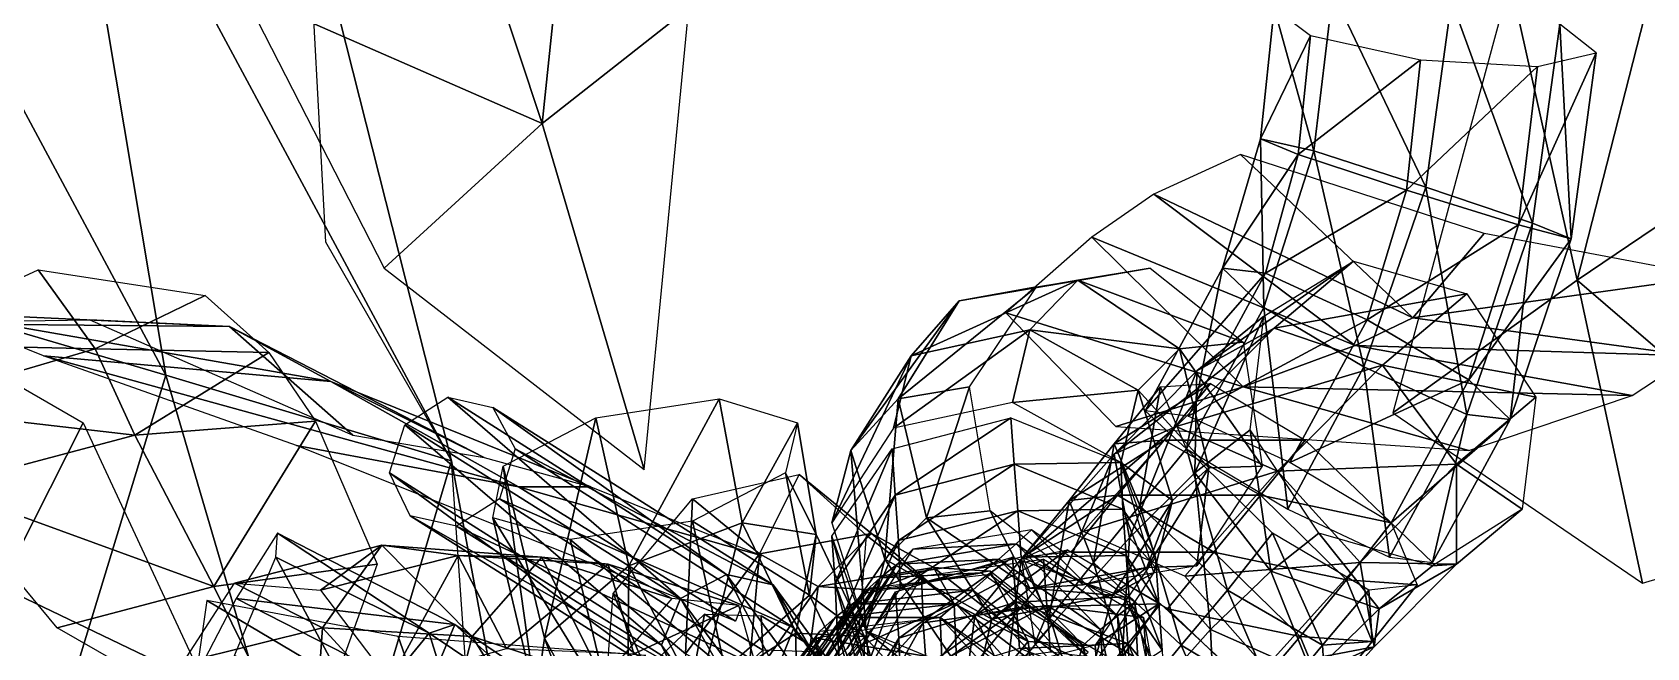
# Model space of a CAD drawing. Extents: x -6.8 to 6.8, y -29 to 29.
# Drawn here: x -2.159 to 0.186, y 26.819 to 27.712 of the extents above; entities that cross this region are included whole.
import ezdxf

# ---------------------------------------------------------------- set-up
doc = ezdxf.new("R2010")
doc.units = 0

msp = doc.modelspace()

# ---------------------------------------------------------------- linework, layer by layer
at = {"layer": 'flower_stems1', "color": 3}
for points in [[(-0.29742, 27.53979, -9.89996), (-0.26995, 27.76983, -9.85491), (-0.35491, 27.74731, -9.69494)], [(-0.13494, 27.4873, -9.95996), (-0.26995, 27.76983, -9.85491), (-0.29742, 27.53979, -9.89996)], [(-0.13494, 27.4873, -9.95996), (-0.09747, 27.75732, -9.90991), (-0.26995, 27.76983, -9.85491)], [(-0.29742, 27.53979, -9.89996), (-0.35491, 27.74731, -9.69494), (-0.37493, 27.55731, -9.73742)], [(-0.37493, 27.55731, -9.73742), (-0.35491, 27.74731, -9.69494), (-0.30242, 27.70733, -9.52746)], [(0.02008, 27.43481, -9.88244), (-0.09747, 27.75732, -9.90991), (-0.13494, 27.4873, -9.95996)], [(0.02008, 27.43481, -9.88244), (0.06005, 27.72381, -9.82995), (-0.09747, 27.75732, -9.90991)], [(0.07659, 27.41229, -9.71246), (0.06005, 27.72381, -9.82995), (0.02008, 27.43481, -9.88244)], [(0.07659, 27.41229, -9.71246), (0.11254, 27.68231, -9.66241), (0.06005, 27.72381, -9.82995)], [(-0.37493, 27.55731, -9.73742), (-0.30242, 27.70733, -9.52746), (-0.31994, 27.53479, -9.56719)], [(-0.31994, 27.53479, -9.56719), (-0.30242, 27.70733, -9.52746), (-0.14245, 27.6723, -9.44744)], [(-0.31994, 27.53479, -9.56719), (-0.14245, 27.6723, -9.44744), (-0.16271, 27.48309, -9.48742)], [(-0.16271, 27.48309, -9.48742), (-0.14245, 27.6723, -9.44744), (0.02752, 27.66229, -9.50244)], [(0.00006, 27.43231, -9.54943), (0.02752, 27.66229, -9.50244), (0.11254, 27.68231, -9.66241)], [(0.00006, 27.43231, -9.54943), (0.11254, 27.68231, -9.66241), (0.07659, 27.41229, -9.71246)], [(-0.16271, 27.48309, -9.48742), (0.02752, 27.66229, -9.50244), (0.00006, 27.43231, -9.54943)], [(-0.42993, 27.36981, -9.74743), (-0.37493, 27.55731, -9.73742), (-0.31994, 27.53479, -9.56719)], [(-0.36993, 27.31231, -9.90747), (-0.37493, 27.55731, -9.73742), (-0.42993, 27.36981, -9.74743)], [(-0.36993, 27.31231, -9.90747), (-0.29742, 27.53979, -9.89996), (-0.37493, 27.55731, -9.73742)], [(-0.42993, 27.36981, -9.74743), (-0.31994, 27.53479, -9.56719), (-0.36743, 27.3623, -9.57745)], [(-0.22497, 27.22631, -9.96496), (-0.29742, 27.53979, -9.89996), (-0.36993, 27.31231, -9.90747)], [(-0.36743, 27.3623, -9.57745), (-0.31994, 27.53479, -9.56719), (-0.16271, 27.48309, -9.48742)], [(-0.22497, 27.22631, -9.96496), (-0.13494, 27.4873, -9.95996), (-0.29742, 27.53979, -9.89996)], [(-0.36743, 27.3623, -9.57745), (-0.16271, 27.48309, -9.48742), (-0.21997, 27.29479, -9.49743)], [(-0.07495, 27.15728, -9.88745), (-0.13494, 27.4873, -9.95996), (-0.22497, 27.22631, -9.96496)], [(-0.21997, 27.29479, -9.49743), (-0.16271, 27.48309, -9.48742), (0.00006, 27.43231, -9.54943)], [(-0.07495, 27.15728, -9.88745), (0.02008, 27.43481, -9.88244), (-0.13494, 27.4873, -9.95996)], [(-0.01245, 27.14984, -9.71746), (0.02008, 27.43481, -9.88244), (-0.07495, 27.15728, -9.88745)], [(-0.01245, 27.14984, -9.71746), (0.07659, 27.41229, -9.71246), (0.02008, 27.43481, -9.88244)], [(-0.21997, 27.29479, -9.49743), (0.00006, 27.43231, -9.54943), (-0.07244, 27.20733, -9.55694)], [(-0.07244, 27.20733, -9.55694), (0.00006, 27.43231, -9.54943), (0.07659, 27.41229, -9.71246)], [(-0.07244, 27.20733, -9.55694), (0.07659, 27.41229, -9.71246), (-0.01245, 27.14984, -9.71746)], [(-0.81243, 27.32232, -10.45245), (-0.53497, 27.36981, -10.65246), (-0.63995, 27.35229, -10.39746)], [(-0.81243, 27.32232, -10.45245), (-0.69995, 27.34234, -10.72491), (-0.53497, 27.36981, -10.65246)], [(-0.63995, 27.35229, -10.39746), (-0.53497, 27.36981, -10.65246), (-0.39996, 27.26232, -10.59991)], [(-0.54241, 27.16229, -9.71496), (-0.42993, 27.36981, -9.74743), (-0.36743, 27.3623, -9.57745)], [(-0.48242, 27.10729, -9.87744), (-0.42993, 27.36981, -9.74743), (-0.54241, 27.16229, -9.71496)], [(-0.48242, 27.10729, -9.87744), (-0.36993, 27.31231, -9.90747), (-0.42993, 27.36981, -9.74743)], [(-0.46746, 27.22033, -9.92492), (-0.23992, 27.37982, -10.03247), (-0.35491, 27.28228, -9.79968)], [(-0.46746, 27.22033, -9.92492), (-0.36993, 27.2998, -10.12744), (-0.23992, 27.37982, -10.03247)], [(-0.35491, 27.28228, -9.79968), (-0.23992, 27.37982, -10.03247), (-0.07495, 27.33233, -9.97241)], [(-0.90093, 27.1798, -10.51495), (-0.79742, 27.19732, -10.77246), (-0.69995, 27.34234, -10.72491)], [(-0.90093, 27.1798, -10.51495), (-0.69995, 27.34234, -10.72491), (-0.81243, 27.32232, -10.45245)], [(-0.88244, 27.2423, -10.17742), (-0.63995, 27.35229, -10.39746), (-0.70996, 27.27984, -10.13745)], [(-0.88244, 27.2423, -10.17742), (-0.81243, 27.32232, -10.45245), (-0.63995, 27.35229, -10.39746)], [(-0.70996, 27.27984, -10.13745), (-0.63995, 27.35229, -10.39746), (-0.49243, 27.25231, -10.38244)], [(-0.63995, 27.35229, -10.39746), (-0.39996, 27.26232, -10.59991), (-0.49243, 27.25231, -10.38244)], [(-0.54241, 27.16229, -9.71496), (-0.36743, 27.3623, -9.57745), (-0.47991, 27.15484, -9.5462)], [(-0.47991, 27.15484, -9.5462), (-0.36743, 27.3623, -9.57745), (-0.21997, 27.29479, -9.49743)], [(-0.96997, 27.10479, -10.25744), (-0.81243, 27.32232, -10.45245), (-0.88244, 27.2423, -10.17742)], [(-0.96997, 27.10479, -10.25744), (-0.90093, 27.1798, -10.51495), (-0.81243, 27.32232, -10.45245)], [(-0.35491, 27.28228, -9.79968), (-0.07495, 27.33233, -9.97241), (-0.19744, 27.22882, -9.72491)], [(-0.19744, 27.22882, -9.72491), (-0.07495, 27.33233, -9.97241), (0.02502, 27.18231, -9.98242)], [(-0.33496, 27.01983, -9.93493), (-0.36993, 27.31231, -9.90747), (-0.48242, 27.10729, -9.87744)], [(-0.47991, 27.15484, -9.5462), (-0.21997, 27.29479, -9.49743), (-0.33245, 27.08734, -9.46496)], [(-0.46997, 27.07232, -10.03247), (-0.36993, 27.2998, -10.12744), (-0.46746, 27.22033, -9.92492)], [(-0.46997, 27.07232, -10.03247), (-0.38995, 27.13482, -10.20245), (-0.36993, 27.2998, -10.12744)], [(-0.33496, 27.01983, -9.93493), (-0.22497, 27.22631, -9.96496), (-0.36993, 27.31231, -9.90747)], [(-0.33245, 27.08734, -9.46496), (-0.21997, 27.29479, -9.49743), (-0.07244, 27.20733, -9.55694)], [(-0.90795, 27.13732, -9.96746), (-0.70996, 27.27984, -10.13745), (-0.73492, 27.1748, -9.92742)], [(-0.90795, 27.13732, -9.96746), (-0.88244, 27.2423, -10.17742), (-0.70996, 27.27984, -10.13745)], [(-0.73492, 27.1748, -9.92742), (-0.70996, 27.27984, -10.13745), (-0.55242, 27.19232, -10.16241)], [(-0.70996, 27.27984, -10.13745), (-0.49243, 27.25231, -10.38244), (-0.55242, 27.19232, -10.16241)], [(-0.58746, 27.09979, -9.75994), (-0.35491, 27.28228, -9.79968), (-0.49743, 27.13983, -9.60742)], [(-0.58746, 27.09979, -9.75994), (-0.46746, 27.22033, -9.92492), (-0.35491, 27.28228, -9.79968)], [(-0.49743, 27.13983, -9.60742), (-0.35491, 27.28228, -9.79968), (-0.19744, 27.22882, -9.72491)], [(-0.55242, 27.19232, -10.16241), (-0.49243, 27.25231, -10.38244), (-0.44995, 27.07983, -10.41741)], [(-0.49243, 27.25231, -10.38244), (-0.39996, 27.26232, -10.59991), (-0.37243, 27.08233, -10.59741)], [(-0.49243, 27.25231, -10.38244), (-0.37243, 27.08233, -10.59741), (-0.44995, 27.07983, -10.41741)], [(-0.99743, 26.99981, -10.04766), (-0.88244, 27.2423, -10.17742), (-0.90795, 27.13732, -9.96746)], [(-0.99743, 26.99981, -10.04766), (-0.96997, 27.10479, -10.25744), (-0.88244, 27.2423, -10.17742)], [(-0.49743, 27.13983, -9.60742), (-0.19744, 27.22882, -9.72491), (-0.34997, 27.07482, -9.52496)], [(-0.34997, 27.07482, -9.52496), (-0.19744, 27.22882, -9.72491), (-0.08996, 27.08483, -9.74993)], [(-0.18743, 26.94982, -9.85491), (-0.22497, 27.22631, -9.96496), (-0.33496, 27.01983, -9.93493)], [(-0.18743, 26.94982, -9.85491), (-0.07495, 27.15728, -9.88745), (-0.22497, 27.22631, -9.96496)], [(-0.19744, 27.22882, -9.72491), (0.02502, 27.18231, -9.98242), (-0.08996, 27.08483, -9.74993)], [(-0.56494, 26.97808, -9.89245), (-0.46746, 27.22033, -9.92492), (-0.58746, 27.09979, -9.75994)], [(-0.58746, 27.1148, -9.69244), (-0.51995, 27.19732, -9.72491), (-0.44744, 27.20233, -9.55847)], [(-0.58746, 27.1148, -9.69244), (-0.44744, 27.20233, -9.55847), (-0.51495, 27.11981, -9.52496)], [(-0.56494, 26.97808, -9.89245), (-0.46997, 27.07232, -10.03247), (-0.46746, 27.22033, -9.92492)], [(-0.51495, 27.11981, -9.52496), (-0.44744, 27.20233, -9.55847), (-0.30993, 27.11981, -9.47491)], [(-0.33245, 27.08734, -9.46496), (-0.07244, 27.20733, -9.55694), (-0.18493, 26.99981, -9.52496)], [(-0.18493, 26.99981, -9.52496), (-0.07244, 27.20733, -9.55694), (-0.01245, 27.14984, -9.71746)], [(-1.29241, 26.93731, -9.37493), (-1.33996, 27.15234, -9.46496), (-1.16119, 27.1798, -9.49493)], [(-1.29241, 26.93731, -9.37493), (-1.16119, 27.1798, -9.49493), (-1.12744, 26.99981, -9.41992)], [(-1.12744, 26.99981, -9.41992), (-1.16119, 27.1798, -9.49493), (-1.04742, 27.14483, -9.63244)], [(-0.92047, 26.94732, -10.32995), (-0.90093, 27.1798, -10.51495), (-0.96997, 27.10479, -10.25744)], [(-0.92047, 26.94732, -10.32995), (-0.85992, 27.00732, -10.55194), (-0.90093, 27.1798, -10.51495)], [(-0.85992, 27.00732, -10.55194), (-0.79742, 27.19732, -10.77246), (-0.90093, 27.1798, -10.51495)], [(-0.85992, 27.00732, -10.55194), (-0.76745, 27.01733, -10.76995), (-0.79742, 27.19732, -10.77246)], [(-0.73492, 27.1748, -9.92742), (-0.55242, 27.19232, -10.16241), (-0.57745, 27.08734, -9.95245)], [(-0.54992, 27.02484, -9.84497), (-0.51995, 27.19732, -9.72491), (-0.58746, 27.1148, -9.69244)], [(-0.57745, 27.08734, -9.95245), (-0.55242, 27.19232, -10.16241), (-0.50244, 27.03228, -10.23492)], [(-0.55242, 27.19232, -10.16241), (-0.44995, 27.07983, -10.41741), (-0.50244, 27.03228, -10.23492)], [(-0.54992, 27.02484, -9.84497), (-0.48242, 27.10729, -9.87744), (-0.51995, 27.19732, -9.72491)], [(-0.08996, 27.08483, -9.74993), (0.02502, 27.18231, -9.98242), (0.00506, 27.01983, -10.05895)], [(-0.12493, 26.94232, -9.68493), (-0.07495, 27.15728, -9.88745), (-0.18743, 26.94982, -9.85491)], [(-0.12493, 26.94232, -9.68493), (-0.01245, 27.14984, -9.71746), (-0.07495, 27.15728, -9.88745)], [(-1.41467, 26.83233, -9.45495), (-1.47497, 27.08233, -9.56317), (-1.33996, 27.15234, -9.46496)], [(-1.41467, 26.83233, -9.45495), (-1.33996, 27.15234, -9.46496), (-1.29241, 26.93731, -9.37493)], [(-1.12744, 26.99981, -9.41992), (-1.04742, 27.14483, -9.63244), (-1.01995, 26.98309, -9.56518)], [(-1.01995, 26.98309, -9.56518), (-1.04742, 27.14483, -9.63244), (-1.06494, 27.07232, -9.79742)], [(-0.90521, 27.03979, -9.82995), (-0.90997, 27.10729, -9.91741), (-0.73742, 27.15234, -9.89245)], [(-0.90521, 27.03979, -9.82995), (-0.73742, 27.15234, -9.89245), (-0.73242, 27.08483, -9.80645)], [(-0.73242, 27.08483, -9.80645), (-0.73742, 27.15234, -9.89245), (-0.57745, 27.08734, -9.95245)], [(-0.72247, 26.94732, -9.63995), (-0.58746, 27.09979, -9.75994), (-0.49743, 27.13983, -9.60742)], [(-0.72247, 26.94732, -9.63995), (-0.49743, 27.13983, -9.60742), (-0.63244, 26.9873, -9.48742)], [(-0.63244, 26.9873, -9.48742), (-0.49743, 27.13983, -9.60742), (-0.34997, 27.07482, -9.52496)], [(-0.35992, 26.9298, -10.05792), (-0.38995, 27.13482, -10.20245), (-0.46997, 27.07232, -10.03247)], [(-0.35992, 26.9298, -10.05792), (-0.28997, 26.9848, -10.21246), (-0.38995, 27.13482, -10.20245)], [(-0.18493, 26.99981, -9.52496), (-0.01245, 27.14984, -9.71746), (-0.12493, 26.94232, -9.68493)], [(-0.99243, 26.91229, -9.92492), (-0.99743, 26.98028, -10.01245), (-0.90997, 27.10729, -9.91741)], [(-0.99243, 26.91229, -9.92492), (-0.90997, 27.10729, -9.91741), (-0.90521, 27.03979, -9.82995)], [(-0.6527, 27.03228, -9.65991), (-0.51495, 27.11981, -9.52496), (-0.58245, 27.03979, -9.49493)], [(-0.6527, 27.03228, -9.65991), (-0.58746, 27.1148, -9.69244), (-0.51495, 27.11981, -9.52496)], [(-0.61743, 26.94232, -9.81396), (-0.58746, 27.1148, -9.69244), (-0.6527, 27.03228, -9.65991)], [(-0.61743, 26.94232, -9.81396), (-0.54992, 27.02484, -9.84497), (-0.58746, 27.1148, -9.69244)], [(-0.58245, 27.03979, -9.49493), (-0.51495, 27.11981, -9.52496), (-0.37493, 27.03979, -9.44244)], [(-0.42297, 26.90234, -9.89495), (-0.48242, 27.10729, -9.87744), (-0.54992, 27.02484, -9.84497)], [(-0.51495, 27.11981, -9.52496), (-0.30993, 27.11981, -9.47491), (-0.37493, 27.03979, -9.44244)], [(-0.42297, 26.90234, -9.89495), (-0.35742, 26.9848, -9.92492), (-0.48242, 27.10729, -9.87744)], [(-0.37493, 27.03979, -9.44244), (-0.30993, 27.11981, -9.47491), (-0.18493, 26.99981, -9.52496)], [(-1.42742, 26.74481, -9.61242), (-1.48992, 27.00732, -9.72741), (-1.47497, 27.08233, -9.56317)], [(-1.42742, 26.74481, -9.61242), (-1.47497, 27.08233, -9.56317), (-1.41467, 26.83233, -9.45495)], [(-0.94744, 26.84234, -10.11993), (-0.96997, 27.10479, -10.25744), (-0.99743, 26.99981, -10.04766)], [(-0.94744, 26.84234, -10.11993), (-0.92047, 26.94732, -10.32995), (-0.96997, 27.10479, -10.25744)], [(-0.90069, 26.97406, -9.74243), (-0.90521, 27.03979, -9.82995), (-0.73242, 27.08483, -9.80645)], [(-0.90069, 26.97406, -9.74243), (-0.73242, 27.08483, -9.80645), (-0.72747, 27.01733, -9.71746)], [(-0.73242, 27.08483, -9.80645), (-0.57745, 27.08734, -9.95245), (-0.57495, 27.01983, -9.86492)], [(-0.72747, 27.01733, -9.71746), (-0.73242, 27.08483, -9.80645), (-0.57495, 27.01983, -9.86492)], [(-0.70245, 26.82482, -9.77246), (-0.58746, 27.09979, -9.75994), (-0.72247, 26.94732, -9.63995)], [(-0.70245, 26.82482, -9.77246), (-0.56494, 26.97808, -9.89245), (-0.58746, 27.09979, -9.75994)], [(-0.57495, 27.01983, -9.86492), (-0.57745, 27.08734, -9.95245), (-0.52746, 26.94982, -10.06018)], [(-0.57745, 27.08734, -9.95245), (-0.50244, 27.03228, -10.23492), (-0.52996, 26.9273, -10.02496)], [(-0.44995, 27.07983, -10.41741), (-0.37243, 27.08233, -10.59741), (-0.46746, 26.93731, -10.64495)], [(-0.34997, 27.07482, -9.52496), (-0.08996, 27.08483, -9.74993), (-0.22991, 26.94232, -9.56042)], [(-0.22991, 26.94232, -9.56042), (-0.08996, 27.08483, -9.74993), (-0.08996, 26.93981, -9.85742)], [(-0.08996, 27.08483, -9.74993), (0.00506, 27.01983, -10.05895), (-0.08996, 26.93981, -9.85742)], [(-1.02996, 26.89483, -9.72241), (-1.06494, 27.07232, -9.79742), (-1.19995, 27.00231, -9.89245)], [(-1.10247, 26.95483, -10.41741), (-1.19995, 27.03479, -10.54571), (-1.04492, 27.06982, -10.63494)], [(-1.10247, 26.95483, -10.41741), (-1.04492, 27.06982, -10.63494), (-0.93994, 26.98455, -10.49493)], [(-1.01995, 26.98309, -9.56518), (-1.06494, 27.07232, -9.79742), (-1.02996, 26.89483, -9.72241)], [(-0.93994, 26.98455, -10.49493), (-1.04492, 27.06982, -10.63494), (-0.94744, 26.98205, -10.75744)], [(-0.63244, 26.9873, -9.48742), (-0.34997, 27.07482, -9.52496), (-0.48492, 26.9223, -9.40496)], [(-0.44744, 26.84478, -9.92742), (-0.46997, 27.07232, -10.03247), (-0.56494, 26.97808, -9.89245)], [(-0.50244, 27.03228, -10.23492), (-0.44995, 27.07983, -10.41741), (-0.53997, 26.93481, -10.48242)], [(-0.44995, 27.07983, -10.41741), (-0.46746, 26.93731, -10.64495), (-0.53997, 26.93481, -10.48242)], [(-0.48492, 26.9223, -9.40496), (-0.34997, 27.07482, -9.52496), (-0.22991, 26.94232, -9.56042)], [(-0.44744, 26.84478, -9.92742), (-0.35992, 26.9298, -10.05792), (-0.46997, 27.07232, -10.03247)], [(-0.98992, 26.84478, -9.83746), (-0.99243, 26.91229, -9.92492), (-0.90521, 27.03979, -9.82995)], [(-0.98992, 26.84478, -9.83746), (-0.90521, 27.03979, -9.82995), (-0.90069, 26.97406, -9.74243)], [(-0.71997, 26.94982, -9.62744), (-0.58245, 27.03979, -9.49493), (-0.64996, 26.95733, -9.46246)], [(-0.71997, 26.94982, -9.62744), (-0.6527, 27.03228, -9.65991), (-0.58245, 27.03979, -9.49493)], [(-0.64996, 26.95733, -9.46246), (-0.58245, 27.03979, -9.49493), (-0.44244, 26.95733, -9.41241)], [(-0.58245, 27.03979, -9.49493), (-0.37493, 27.03979, -9.44244), (-0.44244, 26.95733, -9.41241)], [(-0.44244, 26.95733, -9.41241), (-0.37493, 27.03979, -9.44244), (-0.24993, 26.91729, -9.49243)], [(-0.37493, 27.03979, -9.44244), (-0.18493, 26.99981, -9.52496), (-0.24993, 26.91729, -9.49243)], [(-1.20996, 26.80981, -10.39746), (-1.31494, 26.89733, -10.53991), (-1.19995, 27.03479, -10.54571)], [(-1.20996, 26.80981, -10.39746), (-1.19995, 27.03479, -10.54571), (-1.10247, 26.95483, -10.41741)], [(-0.89746, 26.90484, -9.65496), (-0.90069, 26.97406, -9.74243), (-0.72747, 27.01733, -9.71746)], [(-0.89746, 26.90484, -9.65496), (-0.72747, 27.01733, -9.71746), (-0.72247, 26.94982, -9.62994)], [(-0.70996, 26.90484, -10.53741), (-0.76745, 27.01733, -10.76995), (-0.85992, 27.00732, -10.55194)], [(-0.70996, 26.90484, -10.53741), (-0.63244, 26.90979, -10.71746), (-0.76745, 27.01733, -10.76995)], [(-0.72747, 27.01733, -9.71746), (-0.57495, 27.01983, -9.86492), (-0.56994, 26.95233, -9.77746)], [(-0.72247, 26.94982, -9.62994), (-0.72747, 27.01733, -9.71746), (-0.56994, 26.95233, -9.77746)], [(-0.68243, 26.8598, -9.77996), (-0.6527, 27.03228, -9.65991), (-0.71997, 26.94982, -9.62744)], [(-0.68243, 26.8598, -9.77996), (-0.61743, 26.94232, -9.81396), (-0.6527, 27.03228, -9.65991)], [(-0.48992, 26.82232, -9.86242), (-0.54992, 27.02484, -9.84497), (-0.61743, 26.94232, -9.81396)], [(-0.52996, 26.9273, -10.02496), (-0.50244, 27.03228, -10.23492), (-0.58996, 26.89483, -10.31542)], [(-0.50244, 27.03228, -10.23492), (-0.53997, 26.93481, -10.48242), (-0.58996, 26.89483, -10.31542)], [(-0.56994, 26.95233, -9.77746), (-0.57495, 27.01983, -9.86492), (-0.52246, 26.88232, -9.97241)], [(-0.57495, 27.01983, -9.86492), (-0.52746, 26.94982, -10.06018), (-0.52246, 26.88232, -9.97241)], [(-0.48992, 26.82232, -9.86242), (-0.42297, 26.90234, -9.89495), (-0.54992, 27.02484, -9.84497)], [(-0.08996, 26.93981, -9.85742), (0.00506, 27.01983, -10.05895), (-0.12493, 26.93731, -10.15246)], [(-1.31744, 26.7268, -9.75744), (-1.48992, 27.00732, -9.72741), (-1.42742, 26.74481, -9.61242)], [(-1.31744, 26.7268, -9.75744), (-1.37744, 26.97583, -9.86492), (-1.48992, 27.00732, -9.72741)], [(-1.15222, 26.78729, -9.80291), (-1.19995, 27.00231, -9.89245), (-1.37744, 26.97583, -9.86492)], [(-1.19244, 26.74731, -9.27496), (-1.29241, 26.93731, -9.37493), (-1.12744, 26.99981, -9.41992)], [(-1.02996, 26.89483, -9.72241), (-1.19995, 27.00231, -9.89245), (-1.15222, 26.78729, -9.80291)], [(-1.19244, 26.74731, -9.27496), (-1.12744, 26.99981, -9.41992), (-1.04992, 26.83984, -9.33746)], [(-1.04992, 26.83984, -9.33746), (-1.12744, 26.99981, -9.41992), (-1.01995, 26.98309, -9.56518)], [(-0.76495, 26.8598, -10.35241), (-0.85992, 27.00732, -10.55194), (-0.92047, 26.94732, -10.32995)], [(-0.87994, 26.96185, -9.78247), (-0.72991, 26.96954, -9.93243), (-0.70745, 26.9898, -9.82745)], [(-0.76495, 26.8598, -10.35241), (-0.70996, 26.90484, -10.53741), (-0.85992, 27.00732, -10.55194)], [(-0.70745, 26.9898, -9.82745), (-0.72991, 26.96954, -9.93243), (-0.58245, 26.8648, -9.94744)], [(-0.70745, 26.9898, -9.82745), (-0.58245, 26.8648, -9.94744), (-0.55743, 26.88482, -9.83996)], [(-0.24993, 26.91729, -9.49243), (-0.18493, 26.99981, -9.52496), (-0.14746, 26.90979, -9.67742)], [(-1.73742, 26.84729, -9.62994), (-1.86492, 26.91229, -9.92993), (-1.65093, 26.96734, -9.73492)], [(-1.65093, 26.96734, -9.73492), (-1.86492, 26.91229, -9.92993), (-1.73992, 26.90234, -10.06268)], [(-1.54492, 26.85229, -9.52996), (-1.80242, 26.9848, -9.51495), (-1.86242, 26.88983, -9.66992)], [(-1.58245, 26.83984, -9.34497), (-1.80493, 26.94982, -9.32495), (-1.80242, 26.9848, -9.51495)], [(-1.58245, 26.83984, -9.34497), (-1.80242, 26.9848, -9.51495), (-1.54492, 26.85229, -9.52996)], [(-1.65093, 26.96734, -9.73492), (-1.73992, 26.90234, -10.06268), (-1.53997, 26.95233, -9.87744)], [(-1.51995, 26.83483, -9.45996), (-1.73742, 26.84729, -9.62994), (-1.65093, 26.96734, -9.73492)], [(-1.4187, 26.94982, -9.5567), (-1.65093, 26.96734, -9.73492), (-1.53997, 26.95233, -9.87744)], [(-1.51995, 26.83483, -9.45996), (-1.65093, 26.96734, -9.73492), (-1.4187, 26.94982, -9.5567)], [(-1.15222, 26.78729, -9.80291), (-1.37744, 26.97583, -9.86492), (-1.31744, 26.7268, -9.75744)], [(-1.01745, 26.90728, -10.26495), (-1.10247, 26.95483, -10.41741), (-0.93994, 26.98455, -10.49493)], [(-1.04992, 26.83984, -9.33746), (-1.01995, 26.98309, -9.56518), (-0.94995, 26.83483, -9.48992)], [(-0.94995, 26.83483, -9.48992), (-1.01995, 26.98309, -9.56518), (-1.02996, 26.89483, -9.72241)], [(-1.01745, 26.90728, -10.26495), (-0.93994, 26.98455, -10.49493), (-0.84997, 26.93481, -10.32745)], [(-0.94244, 26.77484, -10.03247), (-0.99743, 26.98028, -10.01245), (-0.99243, 26.91229, -9.92492)], [(-0.94244, 26.77484, -10.03247), (-0.94744, 26.84234, -10.11993), (-0.99743, 26.98028, -10.01245)], [(-0.98492, 26.77734, -9.74993), (-0.98992, 26.84478, -9.83746), (-0.90069, 26.97406, -9.74243)], [(-0.98492, 26.77734, -9.74993), (-0.90069, 26.97406, -9.74243), (-0.89746, 26.90484, -9.65496)], [(-0.81994, 26.88232, -10.58496), (-0.94744, 26.98205, -10.75744), (-0.95996, 26.81982, -10.83996)], [(-0.93994, 26.98455, -10.49493), (-0.94744, 26.98205, -10.75744), (-0.81994, 26.88232, -10.58496)], [(-0.84997, 26.93481, -10.32745), (-0.93994, 26.98455, -10.49493), (-0.81994, 26.88232, -10.58496)], [(-0.87994, 26.96185, -9.78247), (-0.90246, 26.93981, -9.88745), (-0.72991, 26.96954, -9.93243)], [(-0.90246, 26.93981, -9.88745), (-0.75494, 26.94732, -10.03741), (-0.72991, 26.96954, -9.93243)], [(-0.72991, 26.96954, -9.93243), (-0.75494, 26.94732, -10.03741), (-0.60742, 26.84478, -10.05322)], [(-0.72991, 26.96954, -9.93243), (-0.60742, 26.84478, -10.05322), (-0.58245, 26.8648, -9.94744)], [(-0.58245, 26.69232, -9.80718), (-0.56494, 26.97808, -9.89245), (-0.70245, 26.82482, -9.77246)], [(-0.58245, 26.69232, -9.80718), (-0.44744, 26.84478, -9.92742), (-0.56494, 26.97808, -9.89245)], [(-0.28497, 26.82232, -9.81268), (-0.35742, 26.9848, -9.92492), (-0.42297, 26.90234, -9.89495)], [(-0.20245, 26.87481, -9.98492), (-0.28997, 26.9848, -10.21246), (-0.35992, 26.9298, -10.05792)], [(-0.28497, 26.82232, -9.81268), (-0.21746, 26.90234, -9.84246), (-0.35742, 26.9848, -9.92492)], [(-0.20245, 26.87481, -9.98492), (-0.12493, 26.93731, -10.15246), (-0.28997, 26.9848, -10.21246)], [(-1.68121, 26.71929, -9.23492), (-1.86492, 26.80731, -9.21496), (-1.80493, 26.94982, -9.32495)], [(-1.68121, 26.71929, -9.23492), (-1.80493, 26.94982, -9.32495), (-1.58245, 26.83984, -9.34497)], [(-1.53997, 26.95233, -9.87744), (-1.73992, 26.90234, -10.06268), (-1.63995, 26.76983, -10.12994)], [(-1.53997, 26.95233, -9.87744), (-1.63995, 26.76983, -10.12994), (-1.46997, 26.81732, -9.97241)], [(-1.4187, 26.94982, -9.5567), (-1.53997, 26.95233, -9.87744), (-1.32244, 26.93981, -9.70745)], [(-1.32244, 26.93981, -9.70745), (-1.53997, 26.95233, -9.87744), (-1.46997, 26.81732, -9.97241)], [(-1.32995, 26.77233, -9.33245), (-1.51995, 26.83483, -9.45996), (-1.4187, 26.94982, -9.5567)], [(-1.32995, 26.77233, -9.33245), (-1.4187, 26.94982, -9.5567), (-1.22991, 26.88983, -9.42993)], [(-1.22991, 26.88983, -9.42993), (-1.4187, 26.94982, -9.5567), (-1.32244, 26.93981, -9.70745)], [(-1.11993, 26.76232, -10.22991), (-1.20996, 26.80981, -10.39746), (-1.10247, 26.95483, -10.41741)], [(-1.11993, 26.76232, -10.22991), (-1.10247, 26.95483, -10.41741), (-1.01745, 26.90728, -10.26495)], [(-0.97497, 26.81732, -9.72991), (-0.90246, 26.93981, -9.88745), (-0.87994, 26.96185, -9.78247)], [(-0.78997, 26.75482, -10.14245), (-0.92047, 26.94732, -10.32995), (-0.94744, 26.84234, -10.11993)], [(-0.90246, 26.93981, -9.88745), (-0.92742, 26.91979, -9.99243), (-0.75494, 26.94732, -10.03741)], [(-0.92742, 26.91979, -9.99243), (-0.77996, 26.9273, -10.14495), (-0.75494, 26.94732, -10.03741)], [(-0.78997, 26.75482, -10.14245), (-0.76495, 26.8598, -10.35241), (-0.92047, 26.94732, -10.32995)], [(-0.9002, 26.83233, -9.57244), (-0.90496, 26.89984, -9.65991), (-0.73492, 26.94982, -9.62994)], [(-0.9002, 26.83233, -9.57244), (-0.73492, 26.94982, -9.62994), (-0.72991, 26.88482, -9.54284)], [(-0.86492, 26.85479, -9.55767), (-0.86743, 26.9223, -9.64495), (-0.68994, 26.94732, -9.63494)], [(-0.86492, 26.85479, -9.55767), (-0.68994, 26.94732, -9.63494), (-0.68493, 26.87982, -9.5487)], [(-0.78997, 26.8648, -9.60742), (-0.72247, 26.94732, -9.63995), (-0.65521, 26.96057, -9.46997)], [(-0.78997, 26.8648, -9.60742), (-0.65521, 26.96057, -9.46997), (-0.72247, 26.87731, -9.43994)], [(-0.74493, 26.77233, -9.75494), (-0.72247, 26.94732, -9.63995), (-0.78997, 26.8648, -9.60742)], [(-0.75494, 26.94732, -10.03741), (-0.77996, 26.9273, -10.14495), (-0.63244, 26.82232, -10.15747)], [(-0.75494, 26.94732, -10.03741), (-0.63244, 26.82232, -10.15747), (-0.60742, 26.84478, -10.05322)], [(-0.74493, 26.77233, -9.75494), (-0.67742, 26.85229, -9.78741), (-0.72247, 26.94732, -9.63995)], [(-0.72991, 26.88482, -9.54284), (-0.73492, 26.94982, -9.62994), (-0.57244, 26.89233, -9.68243)], [(-0.72247, 26.87731, -9.43994), (-0.65521, 26.96057, -9.46997), (-0.51995, 26.88232, -9.37994)], [(-0.72247, 26.94982, -9.62994), (-0.56994, 26.95233, -9.77746), (-0.56494, 26.88482, -9.68743)], [(-0.68493, 26.87982, -9.5487), (-0.68994, 26.94732, -9.63494), (-0.54492, 26.8623, -9.70745)], [(-0.55743, 26.7398, -9.82995), (-0.61743, 26.94232, -9.81396), (-0.68243, 26.8598, -9.77996)], [(-0.64996, 26.95733, -9.46246), (-0.44244, 26.95733, -9.41241), (-0.50994, 26.87481, -9.37994)], [(-0.55743, 26.7398, -9.82995), (-0.48992, 26.82232, -9.86242), (-0.61743, 26.94232, -9.81396)], [(-0.52246, 26.88232, -9.97241), (-0.52746, 26.94982, -10.06018), (-0.61492, 26.82232, -10.15246)], [(-0.56494, 26.88482, -9.68743), (-0.56994, 26.95233, -9.77746), (-0.51745, 26.81481, -9.88494)], [(-0.56994, 26.95233, -9.77746), (-0.52246, 26.88232, -9.97241), (-0.51745, 26.81481, -9.88494)], [(-0.50994, 26.87481, -9.37994), (-0.44244, 26.95733, -9.41241), (-0.31744, 26.83483, -9.45996)], [(-0.48492, 26.9223, -9.40496), (-0.22991, 26.94232, -9.56042), (-0.36743, 26.78979, -9.43994)], [(-0.44244, 26.95733, -9.41241), (-0.24993, 26.91729, -9.49243), (-0.31744, 26.83483, -9.45996)], [(-0.36743, 26.78979, -9.43994), (-0.22991, 26.94232, -9.56042), (-0.20996, 26.81982, -9.69244)], [(-0.22991, 26.94232, -9.56042), (-0.08996, 26.93981, -9.85742), (-0.20996, 26.81982, -9.69244)], [(-1.32244, 26.93981, -9.70745), (-1.46997, 26.81732, -9.97241), (-1.28497, 26.80981, -9.82745)], [(-1.29492, 26.6123, -9.33746), (-1.41467, 26.83233, -9.45495), (-1.29241, 26.93731, -9.37493)], [(-1.13244, 26.87982, -9.57995), (-1.32244, 26.93981, -9.70745), (-1.28497, 26.80981, -9.82745)], [(-1.22991, 26.88983, -9.42993), (-1.32244, 26.93981, -9.70745), (-1.13244, 26.87982, -9.57995)], [(-1.29492, 26.6123, -9.33746), (-1.29241, 26.93731, -9.37493), (-1.19244, 26.74731, -9.27496)], [(-0.99993, 26.79479, -9.83746), (-1.02496, 26.77484, -9.94244), (-0.92742, 26.91979, -9.99243)], [(-1.02496, 26.77484, -9.94244), (-0.95245, 26.89733, -10.09991), (-0.92742, 26.91979, -9.99243)], [(-0.93493, 26.90234, -10.04479), (-1.01745, 26.90728, -10.26495), (-0.84997, 26.93481, -10.32745)], [(-0.97497, 26.81732, -9.72991), (-0.99993, 26.79479, -9.83746), (-0.90246, 26.93981, -9.88745)], [(-0.99993, 26.79479, -9.83746), (-0.92742, 26.91979, -9.99243), (-0.90246, 26.93981, -9.88745)], [(-0.97247, 26.7373, -9.63995), (-0.97747, 26.8048, -9.72741), (-0.86743, 26.9223, -9.64495)], [(-0.97247, 26.7373, -9.63995), (-0.86743, 26.9223, -9.64495), (-0.86492, 26.85479, -9.55767)], [(-0.92742, 26.91979, -9.99243), (-0.95245, 26.89733, -10.09991), (-0.77996, 26.9273, -10.14495)], [(-0.94244, 26.90484, -10.10241), (-0.79241, 26.90234, -10.25244), (-0.76745, 26.9248, -10.14746)], [(-0.93493, 26.90234, -10.04479), (-0.84997, 26.93481, -10.32745), (-0.76745, 26.9298, -10.10491)], [(-0.76745, 26.9298, -10.10491), (-0.84997, 26.93481, -10.32745), (-0.71246, 26.82733, -10.37994)], [(-0.84997, 26.93481, -10.32745), (-0.81994, 26.88232, -10.58496), (-0.71246, 26.82733, -10.37994)], [(-0.76745, 26.9248, -10.14746), (-0.79241, 26.90234, -10.25244), (-0.64996, 26.79229, -10.26245)], [(-0.76745, 26.9298, -10.10491), (-0.71246, 26.82733, -10.37994), (-0.63244, 26.82232, -10.15747)], [(-0.76745, 26.9248, -10.14746), (-0.64996, 26.79229, -10.26245), (-0.62493, 26.81231, -10.15747)], [(-0.58996, 26.89483, -10.31542), (-0.53997, 26.93481, -10.48242), (-0.70996, 26.90484, -10.53741)], [(-0.53997, 26.93481, -10.48242), (-0.63244, 26.90979, -10.71746), (-0.70996, 26.90484, -10.53741)], [(-0.53997, 26.93481, -10.48242), (-0.46746, 26.93731, -10.64495), (-0.63244, 26.90979, -10.71746)], [(-0.52996, 26.9273, -10.02496), (-0.58996, 26.89483, -10.31542), (-0.61743, 26.79229, -10.10241)], [(-0.29992, 26.77984, -9.84246), (-0.35992, 26.9298, -10.05792), (-0.44744, 26.84478, -9.92742)], [(-0.29992, 26.77984, -9.84246), (-0.20245, 26.87481, -9.98492), (-0.35992, 26.9298, -10.05792)], [(-0.20996, 26.81982, -9.69244), (-0.08996, 26.93981, -9.85742), (-0.20245, 26.87481, -9.98492)], [(-0.08996, 26.93981, -9.85742), (-0.12493, 26.93731, -10.15246), (-0.20245, 26.87481, -9.98492)], [(-1.73742, 26.84729, -9.62994), (-1.93969, 26.7973, -9.81494), (-1.86492, 26.91229, -9.92993)], [(-1.20245, 26.63732, -10.44744), (-1.32745, 26.7348, -10.62243), (-1.31494, 26.89733, -10.53991)], [(-1.20245, 26.63732, -10.44744), (-1.31494, 26.89733, -10.53991), (-1.20996, 26.80981, -10.39746)], [(-0.95245, 26.73455, -9.63995), (-1.02996, 26.89483, -9.72241), (-1.15222, 26.78729, -9.80291)], [(-1.03747, 26.75732, -10.00994), (-1.11993, 26.76232, -10.22991), (-1.01745, 26.90728, -10.26495)], [(-1.02496, 26.77484, -9.94244), (-1.04992, 26.75231, -10.04919), (-0.95245, 26.89733, -10.09991)], [(-1.04742, 26.76483, -10.05194), (-0.96746, 26.88232, -10.20745), (-0.94244, 26.90484, -10.10241)], [(-1.03747, 26.75732, -10.00994), (-1.01745, 26.90728, -10.26495), (-0.93493, 26.90234, -10.04479)], [(-0.94995, 26.83483, -9.48992), (-1.02996, 26.89483, -9.72241), (-0.95245, 26.73455, -9.63995)], [(-0.93743, 26.70733, -9.94494), (-0.99243, 26.91229, -9.92492), (-0.98992, 26.84478, -9.83746)], [(-0.93743, 26.70733, -9.94494), (-0.94244, 26.77484, -10.03247), (-0.99243, 26.91229, -9.92492)], [(-0.97991, 26.70233, -9.66741), (-0.98492, 26.76733, -9.75494), (-0.90496, 26.89984, -9.65991)], [(-0.97991, 26.70233, -9.66741), (-0.90496, 26.89984, -9.65991), (-0.9002, 26.83233, -9.57244)], [(-0.94244, 26.90484, -10.10241), (-0.96746, 26.88232, -10.20745), (-0.79241, 26.90234, -10.25244)], [(-0.96746, 26.88232, -10.20745), (-0.81744, 26.88232, -10.35742), (-0.79241, 26.90234, -10.25244)], [(-0.79241, 26.90234, -10.25244), (-0.81744, 26.88232, -10.35742), (-0.67242, 26.77233, -10.36993)], [(-0.79241, 26.90234, -10.25244), (-0.67242, 26.77233, -10.36993), (-0.64996, 26.79229, -10.26245)], [(-0.58996, 26.89483, -10.31542), (-0.70996, 26.90484, -10.53741), (-0.76495, 26.8598, -10.35241)], [(-0.61743, 26.79229, -10.10241), (-0.58996, 26.89483, -10.31542), (-0.76495, 26.8598, -10.35241)], [(-0.35247, 26.7398, -9.77996), (-0.42297, 26.90234, -9.89495), (-0.48992, 26.82232, -9.86242)], [(-0.35247, 26.7398, -9.77996), (-0.28497, 26.82232, -9.81268), (-0.42297, 26.90234, -9.89495)], [(-0.31744, 26.83483, -9.45996), (-0.24993, 26.91729, -9.49243), (-0.21246, 26.82733, -9.64495)], [(-0.21246, 26.82733, -9.64495), (-0.21746, 26.90234, -9.84246), (-0.28497, 26.82232, -9.81268)], [(-0.24993, 26.91729, -9.49243), (-0.14746, 26.90979, -9.67742), (-0.21246, 26.82733, -9.64495)], [(-0.21246, 26.82733, -9.64495), (-0.14746, 26.90979, -9.67742), (-0.21746, 26.90234, -9.84246)], [(-1.58746, 26.74981, -9.68493), (-1.86242, 26.88983, -9.66992), (-1.94866, 26.72406, -9.69995)], [(-1.54492, 26.85229, -9.52996), (-1.86242, 26.88983, -9.66992), (-1.58746, 26.74981, -9.68493)], [(-1.13244, 26.87982, -9.57995), (-1.28497, 26.80981, -9.82745), (-1.09497, 26.74731, -9.69995)], [(-1.06994, 26.74481, -10.15747), (-0.99243, 26.8623, -10.31494), (-0.96746, 26.88232, -10.20745)], [(-1.04742, 26.76483, -10.05194), (-1.06994, 26.74481, -10.15747), (-0.96746, 26.88232, -10.20745)], [(-0.96746, 26.88232, -10.20745), (-0.99243, 26.8623, -10.31494), (-0.81744, 26.88232, -10.35742)], [(-0.99243, 26.8623, -10.31494), (-0.83996, 26.8623, -10.46246), (-0.81744, 26.88232, -10.35742)], [(-0.81994, 26.88232, -10.58496), (-0.95996, 26.81982, -10.83996), (-0.81243, 26.70733, -10.63494)], [(-0.89746, 26.76483, -9.48492), (-0.9002, 26.83233, -9.57244), (-0.72991, 26.88482, -9.54284)], [(-0.89746, 26.76483, -9.48492), (-0.72991, 26.88482, -9.54284), (-0.72497, 26.81732, -9.45495)], [(-0.85992, 26.78729, -9.46997), (-0.86492, 26.85479, -9.55767), (-0.68493, 26.87982, -9.5487)], [(-0.85992, 26.78729, -9.46997), (-0.68493, 26.87982, -9.5487), (-0.67993, 26.81231, -9.45996)], [(-0.85491, 26.78479, -9.57495), (-0.72247, 26.87731, -9.43994), (-0.78997, 26.79479, -9.40747)], [(-0.85491, 26.78479, -9.57495), (-0.78997, 26.8648, -9.60742), (-0.72247, 26.87731, -9.43994)], [(-0.81744, 26.88232, -10.35742), (-0.83996, 26.8623, -10.46246), (-0.69744, 26.74981, -10.47491)], [(-0.71246, 26.82733, -10.37994), (-0.81994, 26.88232, -10.58496), (-0.81243, 26.70733, -10.63494)], [(-0.81744, 26.88232, -10.35742), (-0.69744, 26.74981, -10.47491), (-0.67242, 26.77233, -10.36993)], [(-0.78997, 26.79479, -9.40747), (-0.72247, 26.87731, -9.43994), (-0.58746, 26.7998, -9.34991)], [(-0.72991, 26.88482, -9.54284), (-0.57244, 26.89233, -9.68243), (-0.56744, 26.82482, -9.59497)], [(-0.72497, 26.81732, -9.45495), (-0.72991, 26.88482, -9.54284), (-0.56744, 26.82482, -9.59497)], [(-0.72247, 26.87731, -9.43994), (-0.51995, 26.88232, -9.37994), (-0.58746, 26.7998, -9.34991)], [(-0.67993, 26.81231, -9.45996), (-0.68493, 26.87982, -9.5487), (-0.53997, 26.79479, -9.61993)], [(-0.68493, 26.87982, -9.5487), (-0.54492, 26.8623, -9.70745), (-0.53997, 26.79479, -9.61993)], [(-0.52246, 26.88232, -9.97241), (-0.61492, 26.82232, -10.15246), (-0.60992, 26.75482, -10.06616)], [(-0.51745, 26.81481, -9.88494), (-0.52246, 26.88232, -9.97241), (-0.60992, 26.75482, -10.06616)], [(-0.58746, 26.7998, -9.34991), (-0.51995, 26.88232, -9.37994), (-0.38995, 26.76232, -9.42242)], [(-0.55743, 26.88482, -9.83996), (-0.58245, 26.8648, -9.94744), (-0.54742, 26.68981, -9.91992)], [(-0.56744, 26.82482, -9.59497), (-0.57244, 26.89233, -9.68243), (-0.51245, 26.75732, -9.78991)], [(-0.56494, 26.88482, -9.68743), (-0.51745, 26.81481, -9.88494), (-0.51495, 26.74731, -9.79742)], [(-0.55743, 26.88482, -9.83996), (-0.54742, 26.68981, -9.91992), (-0.52246, 26.71124, -9.81542)], [(-0.50994, 26.87481, -9.37994), (-0.31744, 26.83483, -9.45996), (-0.38494, 26.75482, -9.42993)], [(-0.20996, 26.81982, -9.69244), (-0.20245, 26.87481, -9.98492), (-0.29992, 26.77984, -9.84246)], [(-1.30493, 26.68981, -9.48742), (-1.54492, 26.85229, -9.52996), (-1.58746, 26.74981, -9.68493)], [(-1.37744, 26.70233, -9.3117), (-1.58245, 26.83984, -9.34497), (-1.54492, 26.85229, -9.52996)], [(-1.37744, 26.70233, -9.3117), (-1.54492, 26.85229, -9.52996), (-1.30493, 26.68981, -9.48742)], [(-1.21246, 26.70733, -9.26745), (-1.29742, 26.75732, -9.31469), (-1.18243, 26.8673, -9.39996)], [(-1.21246, 26.70733, -9.26745), (-1.18243, 26.8673, -9.39996), (-1.09747, 26.81481, -9.35491)], [(-1.09747, 26.81481, -9.35491), (-1.18243, 26.8673, -9.39996), (-1.09997, 26.8648, -9.56243)], [(-1.09747, 26.81481, -9.35491), (-1.09997, 26.8648, -9.56243), (-1.01245, 26.81231, -9.51495)], [(-1.01245, 26.81231, -9.51495), (-1.09997, 26.8648, -9.56243), (-1.09497, 26.74731, -9.69995)], [(-1.06994, 26.74481, -10.15747), (-1.09497, 26.72381, -10.26245), (-0.99243, 26.8623, -10.31494)], [(-1.09497, 26.72381, -10.26245), (-1.01495, 26.84234, -10.41992), (-0.99243, 26.8623, -10.31494)], [(-1.01995, 26.83233, -10.45996), (-0.83746, 26.8023, -10.69244), (-0.83996, 26.8623, -10.46246)], [(-0.99243, 26.8623, -10.31494), (-1.01495, 26.84234, -10.41992), (-0.83996, 26.8623, -10.46246)], [(-0.96746, 26.66979, -9.55419), (-0.97247, 26.7373, -9.63995), (-0.86492, 26.85479, -9.55767)], [(-0.96746, 26.66979, -9.55419), (-0.86492, 26.85479, -9.55767), (-0.85992, 26.78729, -9.46997)], [(-0.81243, 26.68981, -9.72491), (-0.78997, 26.8648, -9.60742), (-0.85491, 26.78479, -9.57495)], [(-0.83996, 26.8623, -10.46246), (-0.68994, 26.69982, -10.66491), (-0.69494, 26.75982, -10.43493)], [(-0.83996, 26.8623, -10.46246), (-0.83746, 26.8023, -10.69244), (-0.68994, 26.69982, -10.66491)], [(-0.81243, 26.68981, -9.72491), (-0.74493, 26.77233, -9.75494), (-0.78997, 26.8648, -9.60742)], [(-0.61743, 26.79229, -10.10241), (-0.76495, 26.8598, -10.35241), (-0.78997, 26.75482, -10.14245)], [(-0.61492, 26.64984, -9.7987), (-0.67742, 26.85229, -9.78741), (-0.74493, 26.77233, -9.75494)], [(-0.61492, 26.64984, -9.7987), (-0.54992, 26.73358, -9.82995), (-0.67742, 26.85229, -9.78741)], [(-0.58245, 26.8648, -9.94744), (-0.60742, 26.84478, -10.05322), (-0.56994, 26.66729, -10.02496)], [(-0.58245, 26.8648, -9.94744), (-0.56994, 26.66729, -10.02496), (-0.54742, 26.68981, -9.91992)], [(-0.53997, 26.79479, -9.61993), (-0.54492, 26.8623, -9.70745), (-0.51995, 26.72229, -9.81744)], [(-1.74993, 26.66729, -9.62243), (-1.93969, 26.7973, -9.81494), (-1.73742, 26.84729, -9.62994)], [(-1.56494, 26.65979, -9.47741), (-1.74993, 26.66729, -9.62243), (-1.73742, 26.84729, -9.62994)], [(-1.56494, 26.65979, -9.47741), (-1.73742, 26.84729, -9.62994), (-1.51995, 26.83483, -9.45996)], [(-1.50994, 26.60729, -9.21246), (-1.68121, 26.71929, -9.23492), (-1.58245, 26.83984, -9.34497)], [(-1.50994, 26.60729, -9.21246), (-1.58245, 26.83984, -9.34497), (-1.37744, 26.70233, -9.3117)], [(-1.37493, 26.59979, -9.34991), (-1.56494, 26.65979, -9.47741), (-1.51995, 26.83483, -9.45996)], [(-1.37493, 26.59979, -9.34991), (-1.51995, 26.83483, -9.45996), (-1.32995, 26.77233, -9.33245)], [(-1.29742, 26.51232, -9.48742), (-1.42742, 26.74481, -9.61242), (-1.41467, 26.83233, -9.45495)], [(-1.29742, 26.51232, -9.48742), (-1.41467, 26.83233, -9.45495), (-1.29492, 26.6123, -9.33746)], [(-1.04742, 26.59234, -9.17242), (-1.19244, 26.74731, -9.27496), (-1.04992, 26.83984, -9.33746)], [(-1.12493, 26.68981, -10.42492), (-1.01495, 26.77233, -10.68743), (-1.01995, 26.83233, -10.45996)], [(-1.09497, 26.72381, -10.26245), (-1.11993, 26.70233, -10.36743), (-1.01495, 26.84234, -10.41992)], [(-0.90344, 26.68481, -9.23492), (-1.04992, 26.83984, -9.33746), (-0.94995, 26.83483, -9.48992)], [(-1.04742, 26.59234, -9.17242), (-1.04992, 26.83984, -9.33746), (-0.90344, 26.68481, -9.23492)], [(-1.01995, 26.83233, -10.45996), (-1.01495, 26.77233, -10.68743), (-0.83746, 26.8023, -10.69244)], [(-0.93493, 26.63983, -9.85742), (-0.98992, 26.84478, -9.83746), (-0.98492, 26.77734, -9.74993)], [(-0.93493, 26.63983, -9.85742), (-0.93743, 26.70733, -9.94494), (-0.98992, 26.84478, -9.83746)], [(-0.97497, 26.63482, -9.57995), (-0.97991, 26.70233, -9.66741), (-0.9002, 26.83233, -9.57244)], [(-0.97497, 26.63482, -9.57995), (-0.9002, 26.83233, -9.57244), (-0.89746, 26.76483, -9.48492)], [(-0.80493, 26.6773, -9.38745), (-0.94995, 26.83483, -9.48992), (-0.95245, 26.73455, -9.63995)], [(-0.90344, 26.68481, -9.23492), (-0.94995, 26.83483, -9.48992), (-0.80493, 26.6773, -9.38745)], [(-0.78497, 26.71124, -10.08996), (-0.94744, 26.84234, -10.11993), (-0.94244, 26.77484, -10.03247)], [(-0.78497, 26.71124, -10.08996), (-0.78997, 26.77734, -10.17742), (-0.94744, 26.84234, -10.11993)], [(-0.71246, 26.82733, -10.37994), (-0.81243, 26.70733, -10.63494), (-0.68994, 26.64733, -10.39245)], [(-0.72497, 26.81732, -9.45495), (-0.56744, 26.82482, -9.59497), (-0.56243, 26.75732, -9.50744)], [(-0.63244, 26.82232, -10.15747), (-0.71246, 26.82733, -10.37994), (-0.68994, 26.64733, -10.39245)], [(-0.60742, 26.84478, -10.05322), (-0.63244, 26.82232, -10.15747), (-0.59497, 26.64733, -10.13244)], [(-0.60742, 26.84478, -10.05322), (-0.59497, 26.64733, -10.13244), (-0.56994, 26.66729, -10.02496)], [(-0.43743, 26.62731, -9.72241), (-0.44744, 26.84478, -9.92742), (-0.58245, 26.69232, -9.80718)], [(-0.56744, 26.82482, -9.59497), (-0.51245, 26.75732, -9.78991), (-0.50744, 26.68981, -9.70245)], [(-0.56243, 26.75732, -9.50744), (-0.56744, 26.82482, -9.59497), (-0.50744, 26.68981, -9.70245)], [(-0.43743, 26.62731, -9.72241), (-0.29992, 26.77984, -9.84246), (-0.44744, 26.84478, -9.92742)], [(-0.38494, 26.75482, -9.42993), (-0.31744, 26.83483, -9.45996), (-0.27996, 26.74481, -9.61242)], [(-0.31744, 26.83483, -9.45996), (-0.21246, 26.82733, -9.64495), (-0.27996, 26.74481, -9.61242)], [(-0.27996, 26.74481, -9.61242), (-0.21246, 26.82733, -9.64495), (-0.28497, 26.82232, -9.81268)], [(-0.81243, 26.70733, -10.63494), (-0.95996, 26.81982, -10.83996), (-1.07495, 26.68231, -10.83496)], [(-0.60992, 26.75482, -10.06616), (-0.61492, 26.82232, -10.15246), (-0.78997, 26.77734, -10.17742)], [(-0.63244, 26.82232, -10.15747), (-0.68994, 26.64733, -10.39245), (-0.60742, 26.64483, -10.16992)], [(-0.41796, 26.65728, -9.74743), (-0.48992, 26.82232, -9.86242), (-0.55743, 26.7398, -9.82995)], [(-0.41796, 26.65728, -9.74743), (-0.35247, 26.7398, -9.77996), (-0.48992, 26.82232, -9.86242)], [(-0.36743, 26.78979, -9.43994), (-0.20996, 26.81982, -9.69244), (-0.34747, 26.66729, -9.56994)], [(-0.27996, 26.74481, -9.61242), (-0.28497, 26.82232, -9.81268), (-0.35247, 26.7398, -9.77996)], [(-0.34747, 26.66729, -9.56994), (-0.20996, 26.81982, -9.69244), (-0.29992, 26.77984, -9.84246)]]:
    msp.add_3dface(points, dxfattribs=at)
at = {"layer": 'flowers0', "color": 1}
for points in [[(-1.34997, 28.23181, -9.56994), (-1.56243, 28.01483, -10.02746), (-1.41796, 27.57983, -9.86993)], [(-1.20495, 27.74731, -9.50244), (-1.34997, 28.23181, -9.56994), (-1.41796, 27.57983, -9.86993)], [(-1.56243, 28.01483, -10.02746), (-1.85247, 27.76983, -10.39495), (-1.41796, 27.57983, -9.86993)], [(0.08502, 27.35229, -10.5462), (0.25256, 28.00732, -10.74243), (-0.01245, 27.78729, -10.40496)], [(0.32952, 27.51733, -10.92742), (0.25256, 28.00732, -10.74243), (0.08502, 27.35229, -10.5462)], [(0.08502, 27.35229, -10.5462), (-0.01245, 27.78729, -10.40496), (-0.18243, 27.15979, -10.09246)], [(-1.41796, 27.57983, -9.86993), (-1.85247, 27.76983, -10.39495), (-1.64746, 27.36981, -10.21997)], [(-1.26995, 27.07733, -9.67993), (-1.20495, 27.74731, -9.50244), (-1.41796, 27.57983, -9.86993)], [(-1.41796, 27.57983, -9.86993), (-1.64746, 27.36981, -10.21997), (-1.26995, 27.07733, -9.67993)], [(-0.15368, 27.2973, -11.65747), (-0.40368, 27.53479, -11.90991), (-0.52996, 27.47705, -11.76745)], [(-0.04992, 27.41979, -11.88494), (-0.40368, 27.53479, -11.90991), (-0.15368, 27.2973, -11.65747)], [(0.49005, 27.00482, -11.02746), (0.32952, 27.51733, -10.92742), (0.08502, 27.35229, -10.5462)], [(-0.23742, 27.25732, -11.45495), (-0.52996, 27.47705, -11.76745), (-0.61993, 27.41479, -11.58996)], [(-0.15368, 27.2973, -11.65747), (-0.52996, 27.47705, -11.76745), (-0.23742, 27.25732, -11.45495)], [(-0.39996, 27.19732, -11.09991), (-0.61993, 27.41479, -11.58996), (-0.74493, 27.3048, -11.22991)], [(-0.23742, 27.25732, -11.45495), (-0.61993, 27.41479, -11.58996), (-0.39996, 27.19732, -11.09991)], [(-0.15368, 27.2973, -11.65747), (0.28002, 27.35729, -11.65991), (-0.04992, 27.41979, -11.88494)], [(-2.06744, 27.25231, -11.25744), (-2.38244, 27.25982, -11.26495), (-2.14996, 27.3673, -11.39746)], [(-2.14996, 27.3673, -11.39746), (-1.90747, 27.32983, -11.50744), (-2.06744, 27.25231, -11.25744)], [(-0.18243, 27.15979, -10.09246), (0.18005, 26.91229, -10.63494), (0.08502, 27.35229, -10.5462)], [(-0.15368, 27.2973, -11.65747), (0.25256, 27.2423, -11.46997), (0.28002, 27.35729, -11.65991)], [(0.18005, 26.91229, -10.63494), (0.49005, 27.00482, -11.02746), (0.08502, 27.35229, -10.5462)], [(-2.06744, 27.25231, -11.25744), (-1.90747, 27.32983, -11.50744), (-1.81494, 27.24731, -11.43493)], [(-1.87243, 27.28479, -11.68743), (-2.29742, 27.3048, -11.33746), (-2.39996, 27.28979, -11.59246)], [(-1.87243, 27.28479, -11.68743), (-2.39996, 27.28979, -11.59246), (-2.07495, 27.29479, -11.96246)], [(-2.14245, 27.2423, -11.11993), (-2.29742, 27.3048, -11.33746), (-1.72497, 27.20483, -11.47491)], [(-1.72497, 27.20483, -11.47491), (-2.29742, 27.3048, -11.33746), (-1.87243, 27.28479, -11.68743)], [(-2.07495, 27.29479, -11.96246), (-1.69317, 27.12731, -12.14996), (-1.87243, 27.28479, -11.68743)], [(-0.39996, 27.19732, -11.09991), (-0.74493, 27.3048, -11.22991), (-0.58496, 27.13983, -10.68493)], [(-0.23742, 27.25732, -11.45495), (0.25256, 27.2423, -11.46997), (-0.15368, 27.2973, -11.65747)], [(-2.20495, 26.90728, -9.45996), (-2.32745, 27.28479, -9.57995), (-2.08496, 27.14483, -9.53491)], [(-1.87243, 27.28479, -11.68743), (-1.50244, 27.09478, -12.00494), (-1.72497, 27.20483, -11.47491)], [(-1.87243, 27.28479, -11.68743), (-1.69317, 27.12731, -12.14996), (-1.50244, 27.09478, -12.00494)], [(-2.06744, 27.25231, -11.25744), (-2.35742, 27.16729, -11.13244), (-2.38244, 27.25982, -11.26495)], [(-2.00994, 27.12731, -11.17492), (-2.35742, 27.16729, -11.13244), (-2.06744, 27.25231, -11.25744)], [(-2.06744, 27.25231, -11.25744), (-1.81494, 27.24731, -11.43493), (-2.00994, 27.12731, -11.17492)], [(-2.00994, 27.12731, -11.17492), (-1.81494, 27.24731, -11.43493), (-1.74743, 27.14733, -11.34497)], [(0.16503, 27.18481, -11.26995), (-0.23742, 27.25732, -11.45495), (-0.39996, 27.19732, -11.09991)], [(0.16503, 27.18481, -11.26995), (0.25256, 27.2423, -11.46997), (-0.23742, 27.25732, -11.45495)], [(-2.14245, 27.2423, -11.11993), (-1.72497, 27.20483, -11.47491), (-1.45245, 27.0523, -11.10992)], [(-1.77496, 27.1123, -10.79516), (-2.14245, 27.2423, -11.11993), (-1.45245, 27.0523, -11.10992)], [(-1.72497, 27.20483, -11.47491), (-1.34747, 27.0523, -11.80993), (-1.45245, 27.0523, -11.10992)], [(-1.72497, 27.20483, -11.47491), (-1.50244, 27.09478, -12.00494), (-1.34747, 27.0523, -11.80993)], [(-0.58496, 27.13983, -10.68493), (-0.07244, 27.10479, -10.93743), (-0.39996, 27.19732, -11.09991)], [(-0.07244, 27.10479, -10.93743), (0.16503, 27.18481, -11.26995), (-0.39996, 27.19732, -11.09991)], [(-2.29241, 27.0523, -11.04266), (-2.35742, 27.16729, -11.13244), (-2.00994, 27.12731, -11.17492)], [(-2.20495, 26.90728, -9.45996), (-2.08496, 27.14483, -9.53491), (-1.90747, 26.76483, -9.45745)], [(-2.00994, 27.12731, -11.17492), (-1.74743, 27.14733, -11.34497), (-1.89495, 26.90728, -11.03741)], [(-1.89495, 26.90728, -11.03741), (-1.74743, 27.14733, -11.34497), (-1.65771, 26.93981, -11.17492)], [(-2.29241, 27.0523, -11.04266), (-2.00994, 27.12731, -11.17492), (-1.89495, 26.90728, -11.03741)], [(-1.13745, 26.85729, -10.68994), (-1.77496, 27.1123, -10.79516), (-1.45245, 27.0523, -11.10992)], [(-2.12243, 26.84729, -10.90496), (-2.29241, 27.0523, -11.04266), (-1.89495, 26.90728, -11.03741)], [(-1.45245, 27.0523, -11.10992), (-1.09997, 26.95233, -11.40496), (-1.13745, 26.85729, -10.68994)], [(-1.45245, 27.0523, -11.10992), (-1.34747, 27.0523, -11.80993), (-1.09997, 26.95233, -11.40496)], [(-1.89495, 26.90728, -11.03741), (-1.65771, 26.93981, -11.17492), (-1.76495, 26.64233, -10.88745)], [(-1.90747, 26.76483, -9.45745), (-2.29992, 26.65979, -9.40246), (-2.20495, 26.90728, -9.45996)], [(-1.76495, 26.64233, -10.88745), (-2.12243, 26.84729, -10.90496), (-1.89495, 26.90728, -11.03741)], [(-1.57745, 26.69232, -10.70996), (-1.90496, 26.88732, -10.72991), (-1.91741, 26.8023, -10.57244)], [(-1.62744, 26.83483, -10.90747), (-1.90496, 26.88732, -10.72991), (-1.57745, 26.69232, -10.70996)], [(-2.37744, 26.59478, -10.55792), (-2.64495, 26.83233, -10.31292), (-2.10247, 26.63482, -10.27496)], [(-2.10247, 26.63482, -10.27496), (-2.64495, 26.83233, -10.31292), (-2.34997, 26.81732, -10.0487)], [(-1.57745, 26.69232, -10.70996), (-1.26745, 26.80731, -10.91992), (-1.62744, 26.83483, -10.90747)]]:
    msp.add_3dface(points, dxfattribs=at)
at = {"layer": 'leaves2', "color": 3}
for points in [[(-2.12243, 28.15484, -11.68743), (-2.51495, 28.2398, -12.40747), (-1.96496, 27.21405, -11.95996)], [(-1.96496, 27.21405, -11.95996), (-2.51495, 28.2398, -12.40747), (-2.43292, 27.35229, -12.60992)], [(-1.54992, 27.08984, -11.37994), (-2.12243, 28.15484, -11.68743), (-1.96496, 27.21405, -11.95996)], [(-1.54992, 27.08984, -11.37994), (-1.75994, 27.91979, -11.15496), (-2.12243, 28.15484, -11.68743)], [(-1.54992, 27.08984, -11.37994), (-1.73242, 27.40728, -10.85241), (-1.75994, 27.91979, -11.15496)], [(-2.43292, 27.35229, -12.60992), (-2.65747, 27.03729, -13.59246), (-2.13244, 26.66479, -13.01245)], [(-2.13244, 26.66479, -13.01245), (-1.96496, 27.21405, -11.95996), (-2.43292, 27.35229, -12.60992)], [(-1.96496, 27.21405, -11.95996), (-2.13244, 26.66479, -13.01245), (-1.73992, 26.44982, -12.31018)], [(-1.73992, 26.44982, -12.31018), (-1.54992, 27.08984, -11.37994), (-1.96496, 27.21405, -11.95996)], [(-1.73992, 26.44982, -12.31018), (-1.43243, 26.45996, -11.68493), (-1.54992, 27.08984, -11.37994)], [(-1.54992, 27.08984, -11.37994), (-1.43243, 26.45996, -11.68493), (-1.51495, 26.58984, -11.15747)]]:
    msp.add_3dface(points, dxfattribs=at)
at = {"layer": 'stems3', "color": 3}
for points in [[(-1.21746, 26.88983, -10.42242), (-1.61743, 27.14233, -11.33496), (-1.55493, 27.18231, -11.35241)], [(-1.15045, 26.9248, -10.42742), (-1.55493, 27.18231, -11.35241), (-1.48992, 27.16729, -11.38494)], [(-1.21746, 26.88983, -10.42242), (-1.55493, 27.18231, -11.35241), (-1.15045, 26.9248, -10.42742)], [(-1.15045, 26.9248, -10.42742), (-1.48992, 27.16729, -11.38494), (-1.08245, 26.90979, -10.45495)], [(-1.08245, 26.90979, -10.45495), (-1.48992, 27.16729, -11.38494), (-1.45745, 27.10729, -11.41491)], [(-1.24493, 26.82232, -10.44244), (-1.63995, 27.07232, -11.34497), (-1.61743, 27.14233, -11.33496)], [(-1.24493, 26.82232, -10.44244), (-1.61743, 27.14233, -11.33496), (-1.21746, 26.88983, -10.42242)], [(-1.05242, 26.84729, -10.49243), (-1.45745, 27.10729, -11.41491), (-1.47991, 27.03479, -11.42742)], [(-1.08245, 26.90979, -10.45495), (-1.45745, 27.10729, -11.41491), (-1.05242, 26.84729, -10.49243)], [(-1.21496, 26.75982, -10.47741), (-1.60992, 27.00982, -11.37744), (-1.63995, 27.07232, -11.34497)], [(-1.21496, 26.75982, -10.47741), (-1.63995, 27.07232, -11.34497), (-1.24493, 26.82232, -10.44244)], [(-1.07995, 26.77984, -10.51245), (-1.47991, 27.03479, -11.42742), (-1.54241, 26.99481, -11.40991)], [(-1.05242, 26.84729, -10.49243), (-1.47991, 27.03479, -11.42742), (-1.07995, 26.77984, -10.51245)], [(-1.14495, 26.74481, -10.50744), (-1.54241, 26.99481, -11.40991), (-1.60992, 27.00982, -11.37744)], [(-1.14495, 26.74481, -10.50744), (-1.60992, 27.00982, -11.37744), (-1.21496, 26.75982, -10.47741)], [(-1.07995, 26.77984, -10.51245), (-1.54241, 26.99481, -11.40991), (-1.14495, 26.74481, -10.50744)], [(-0.92993, 26.49981, -9.51245), (-1.21746, 26.88983, -10.42242), (-1.15045, 26.9248, -10.42742)], [(-0.85992, 26.52984, -9.50744), (-1.15045, 26.9248, -10.42742), (-1.08245, 26.90979, -10.45495)], [(-0.92993, 26.49981, -9.51245), (-1.15045, 26.9248, -10.42742), (-0.85992, 26.52984, -9.50744)], [(-0.85992, 26.52984, -9.50744), (-1.08245, 26.90979, -10.45495), (-0.78997, 26.50982, -9.53247)], [(-0.78997, 26.50982, -9.53247), (-1.08245, 26.90979, -10.45495), (-1.05242, 26.84729, -10.49243)], [(-0.95745, 26.43481, -9.54595), (-1.24493, 26.82232, -10.44244), (-1.21746, 26.88983, -10.42242)], [(-0.95745, 26.43481, -9.54595), (-1.21746, 26.88983, -10.42242), (-0.92993, 26.49981, -9.51245)], [(-0.76245, 26.45233, -9.57244), (-1.05242, 26.84729, -10.49243), (-1.07995, 26.77984, -10.51245)], [(-0.78997, 26.50982, -9.53247), (-1.05242, 26.84729, -10.49243), (-0.76245, 26.45233, -9.57244)], [(-0.92993, 26.37731, -9.58496), (-1.21496, 26.75982, -10.47741), (-1.24493, 26.82232, -10.44244)], [(-0.92993, 26.37731, -9.58496), (-1.24493, 26.82232, -10.44244), (-0.95745, 26.43481, -9.54595)]]:
    msp.add_3dface(points, dxfattribs=at)

doc.saveas('drawing.dxf')
